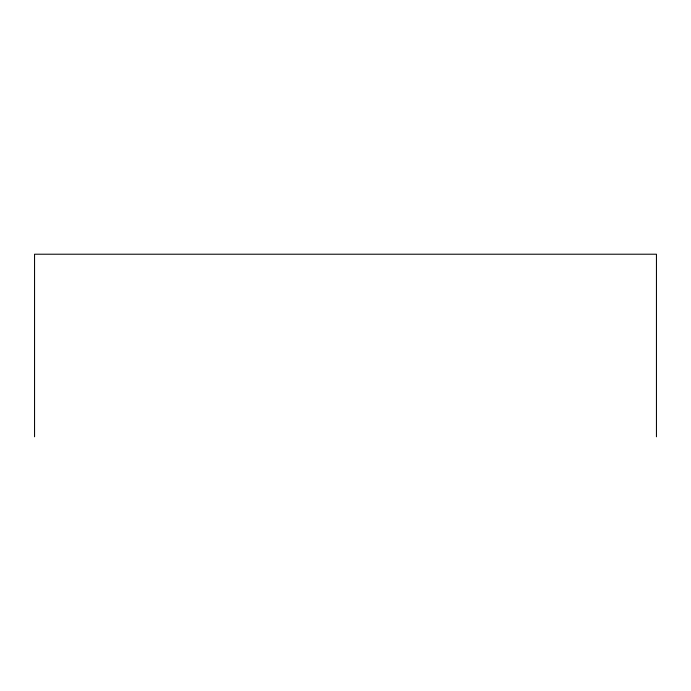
<?xml version="1.0" encoding="UTF-8"?>
<svg xmlns="http://www.w3.org/2000/svg" width="691" height="691" viewBox="0 0 691 691"><rect width="100%" height="100%" fill="white"/><g stroke="black" fill="none" stroke-linecap="round" stroke-linejoin="round"><path stroke-width="1.04" d="M656.45 436.781L656.45 254.219L34.55 254.219L34.55 436.781"/></g></svg>
